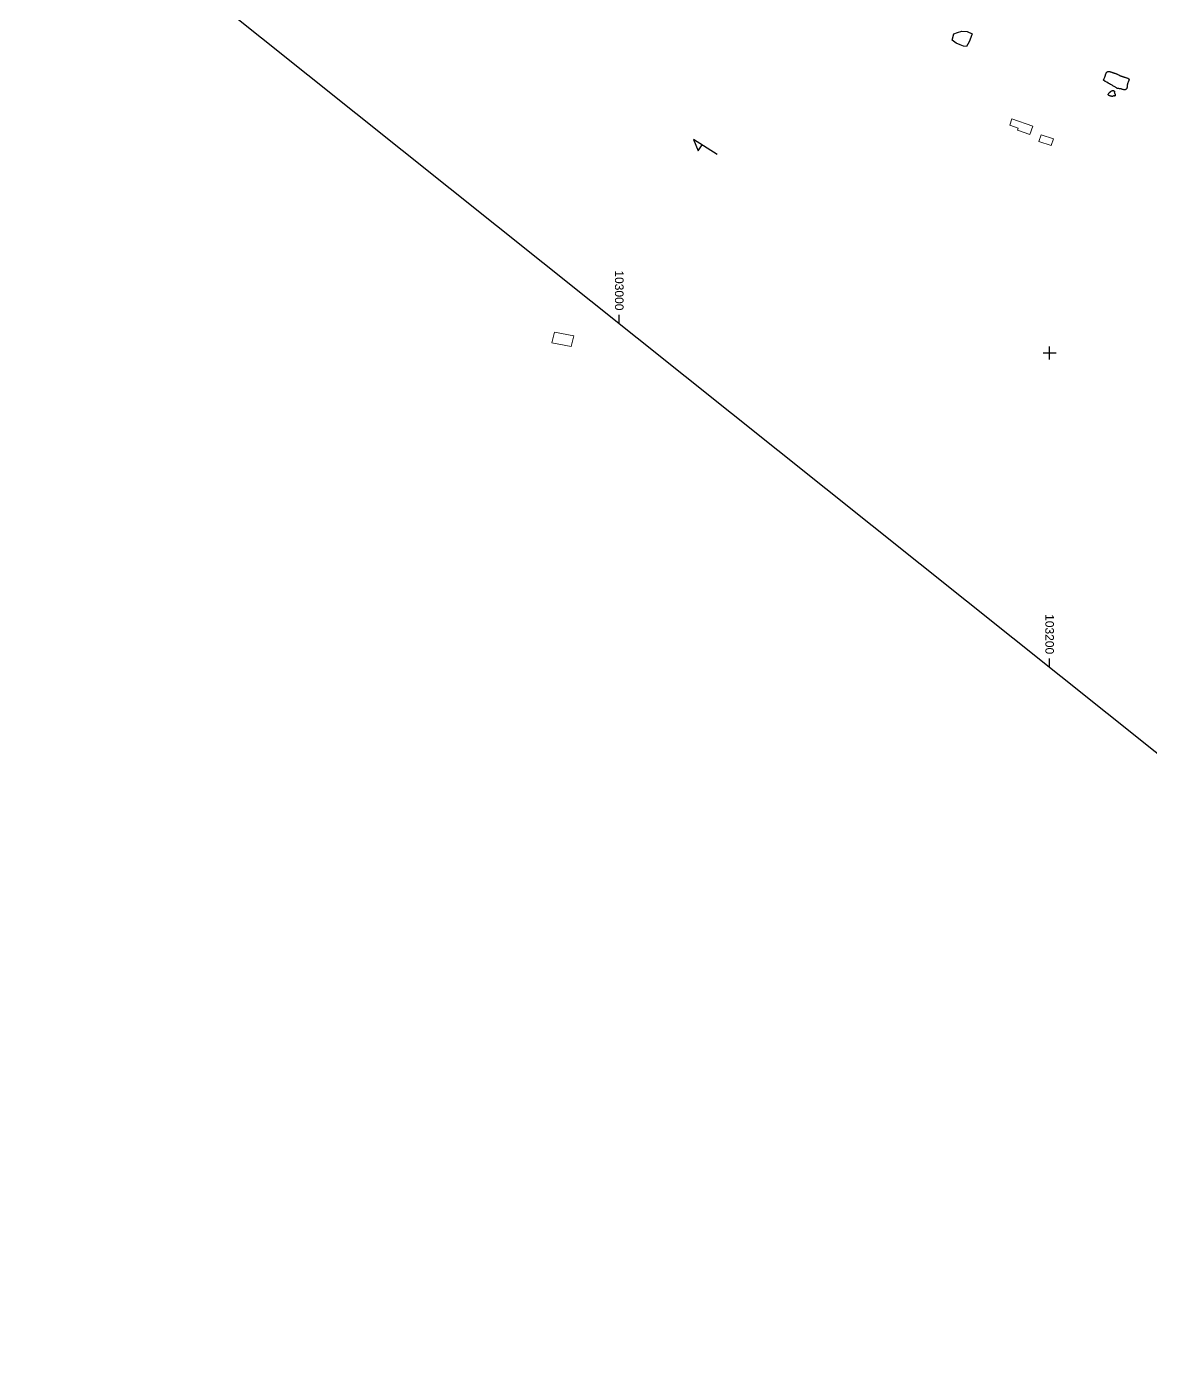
# Model space of a CAD drawing. Header units: inches. Extents: x 102725 to 104121, y 387536 to 388889.
# Drawn here: x 102725 to 103247, y 387536 to 388152 of the extents above; entities that cross this region are included whole.
import ezdxf

# ---------------------------------------------------------------- set-up
doc = ezdxf.new("R2010")
doc.units = ezdxf.units.IN
doc.header["$LTSCALE"] = 20
for name, color, linetype in [('0_Croix', 7, 'Continuous'), ('0_Textes', 7, 'Continuous'), ('Débri', 6, 'Continuous')]:
    doc.layers.add(name, color=color, linetype=linetype)
doc.layers.add('PBDUR', color=62, linetype='Continuous', lineweight=0)
doc.styles.get("Standard").update_dxf_attribs({"font": 'arial.ttf'})

msp = doc.modelspace()

# ---------------------------------------------------------------- linework, layer by layer
for p, q in [((103000, 388013.74), (103000, 388017.74)), ((103052.71, 387971.65), (103052.71, 387971.65)), ((103200, 387854.03), (103200, 387858.03))]:
    msp.add_line(p, q)
msp.add_lwpolyline([(102724.51, 388233.73), (103598.16, 387536.09), (104121.13, 388190.99), (103247.47, 388888.64)], close=True)
msp.add_lwpolyline([(102724.51, 388233.73), (103598.16, 387536.09), (104121.13, 388190.99), (103247.47, 388888.64)], close=True)
at = {"color": 2, "elevation": 145, "flags": 128}
msp.add_lwpolyline([(103045.43, 388092.19), (103034.45, 388099.25), (103036.72, 388093.9), (103038.49, 388096.65)], dxfattribs=at)
at = {"layer": '0_Croix'}
for p, q in [((103200, 387997), (103200, 388003)), ((103197, 388000), (103203, 388000))]:
    msp.add_line(p, q, dxfattribs=at)
at = {"layer": 'Débri', "flags": 128}
for points in [[(103154.63, 388145.4), (103155.54, 388148.29), (103157.16, 388148.84), (103159.13, 388149.52), (103161.63, 388149.31), (103163.96, 388148.26), (103163.61, 388146.99), (103162.93, 388145.29), (103162.63, 388144.49), (103161.34, 388142.41), (103159.93, 388142.61), (103158.37, 388143.2), (103156.63, 388143.99)], [(103227.89, 388121.05), (103227.98, 388121.14), (103228.07, 388121.23), (103228.16, 388121.31), (103228.25, 388121.38), (103228.34, 388121.45), (103228.42, 388121.51), (103228.5, 388121.57), (103228.58, 388121.62), (103228.66, 388121.67), (103228.74, 388121.72), (103228.82, 388121.76), (103228.89, 388121.79), (103228.97, 388121.82), (103229.04, 388121.85), (103229.11, 388121.88), (103229.18, 388121.9), (103229.24, 388121.92), (103229.31, 388121.93), (103229.37, 388121.94), (103229.44, 388121.94), (103229.5, 388121.94), (103229.57, 388121.93), (103229.63, 388121.92), (103229.7, 388121.9), (103229.76, 388121.87), (103229.83, 388121.84), (103229.89, 388121.8), (103229.95, 388121.76), (103230, 388121.72), (103230.05, 388121.67), (103230.08, 388121.63), (103230.11, 388121.58), (103230.12, 388121.54), (103230.13, 388121.5), (103230.13, 388121.46), (103230.12, 388121.42), (103230.11, 388121.39), (103230.1, 388121.35), (103230.09, 388121.31), (103230.08, 388121.27), (103230.07, 388121.22), (103230.07, 388121.18), (103230.07, 388121.13), (103230.08, 388121.09), (103230.09, 388121.04), (103230.1, 388120.99), (103230.12, 388120.94), (103230.13, 388120.88), (103230.15, 388120.83), (103230.17, 388120.77), (103230.2, 388120.72), (103230.22, 388120.66), (103230.24, 388120.61), (103230.26, 388120.56), (103230.29, 388120.5), (103230.31, 388120.45), (103230.33, 388120.4), (103230.34, 388120.35), (103230.36, 388120.31), (103230.37, 388120.26), (103230.39, 388120.21), (103230.4, 388120.15), (103230.42, 388120.1), (103230.43, 388120.03), (103230.44, 388119.97), (103230.45, 388119.89), (103230.46, 388119.82), (103230.47, 388119.75), (103230.47, 388119.68), (103230.47, 388119.61), (103230.46, 388119.55), (103230.45, 388119.5), (103230.44, 388119.46), (103230.41, 388119.42), (103230.38, 388119.4), (103230.35, 388119.39), (103230.32, 388119.38), (103230.28, 388119.37), (103230.24, 388119.38), (103230.2, 388119.38), (103230.15, 388119.4), (103230.11, 388119.41), (103230.07, 388119.42), (103230.02, 388119.44), (103229.98, 388119.45), (103229.93, 388119.46), (103229.89, 388119.47), (103229.85, 388119.47), (103229.8, 388119.46), (103229.76, 388119.45), (103229.72, 388119.44), (103229.68, 388119.42), (103229.64, 388119.4), (103229.6, 388119.37), (103229.56, 388119.35), (103229.53, 388119.33), (103229.49, 388119.31), (103229.46, 388119.29), (103229.43, 388119.27), (103229.39, 388119.26), (103229.36, 388119.24), (103229.32, 388119.23), (103229.29, 388119.22), (103229.25, 388119.21), (103229.2, 388119.21), (103229.16, 388119.2), (103229.11, 388119.2), (103229.06, 388119.2), (103229, 388119.21), (103228.95, 388119.21), (103228.89, 388119.22), (103228.83, 388119.24), (103228.77, 388119.25), (103228.71, 388119.27), (103228.65, 388119.29), (103228.58, 388119.3), (103228.52, 388119.32), (103228.46, 388119.34), (103228.39, 388119.36), (103228.33, 388119.38), (103228.27, 388119.39), (103228.2, 388119.41), (103228.14, 388119.42), (103228.07, 388119.43), (103228.01, 388119.45), (103227.95, 388119.46), (103227.88, 388119.48), (103227.82, 388119.5), (103227.76, 388119.52), (103227.69, 388119.55), (103227.63, 388119.58), (103227.57, 388119.61), (103227.52, 388119.65), (103227.46, 388119.68), (103227.41, 388119.72), (103227.37, 388119.76), (103227.33, 388119.81), (103227.29, 388119.85), (103227.26, 388119.89), (103227.23, 388119.93), (103227.2, 388119.97), (103227.18, 388120.01), (103227.17, 388120.04), (103227.15, 388120.06), (103227.14, 388120.08), (103227.14, 388120.1), (103227.14, 388120.12), (103227.14, 388120.14), (103227.15, 388120.16), (103227.18, 388120.2), (103227.21, 388120.24), (103227.25, 388120.29), (103227.31, 388120.36), (103227.37, 388120.44), (103227.45, 388120.54), (103227.53, 388120.64), (103227.61, 388120.74), (103227.71, 388120.85), (103227.8, 388120.95)]]:
    msp.add_lwpolyline(points, close=True, dxfattribs=at)
msp.add_lwpolyline([(103224.98, 388126.76), (103225.33, 388127.53), (103225.59, 388128.16), (103225.79, 388128.66), (103225.93, 388129.04), (103226.03, 388129.33), (103226.1, 388129.55), (103226.16, 388129.73), (103226.2, 388129.87), (103226.25, 388129.99), (103226.31, 388130.11), (103226.37, 388130.22), (103226.44, 388130.31), (103226.52, 388130.4), (103226.6, 388130.48), (103226.69, 388130.55), (103226.79, 388130.61), (103226.9, 388130.66), (103227.01, 388130.7), (103227.14, 388130.73), (103227.26, 388130.75), (103227.4, 388130.76), (103227.54, 388130.76), (103227.69, 388130.75), (103227.84, 388130.73), (103228, 388130.7), (103228.16, 388130.66), (103228.34, 388130.61), (103228.52, 388130.55), (103228.7, 388130.49), (103228.9, 388130.42), (103229.11, 388130.34), (103229.33, 388130.27), (103229.56, 388130.19), (103229.8, 388130.11), (103230.05, 388130.03), (103230.3, 388129.95), (103230.55, 388129.86), (103230.8, 388129.77), (103231.05, 388129.68), (103231.28, 388129.58), (103231.51, 388129.48), (103231.73, 388129.38), (103231.94, 388129.28), (103232.14, 388129.18), (103232.33, 388129.08), (103232.51, 388128.98), (103232.67, 388128.9), (103232.83, 388128.82), (103232.97, 388128.75), (103233.1, 388128.69), (103233.23, 388128.63), (103233.36, 388128.58), (103233.5, 388128.53), (103233.65, 388128.49), (103233.81, 388128.44), (103234, 388128.38), (103234.21, 388128.33), (103234.44, 388128.26), (103234.69, 388128.2), (103234.94, 388128.13), (103235.2, 388128.06), (103235.45, 388127.98), (103235.69, 388127.9), (103235.92, 388127.83), (103236.13, 388127.75), (103236.31, 388127.67), (103236.47, 388127.59), (103236.61, 388127.51), (103236.72, 388127.41), (103236.81, 388127.31), (103236.87, 388127.2), (103236.9, 388127.08), (103236.9, 388126.95), (103236.88, 388126.8), (103236.84, 388126.65), (103236.78, 388126.49), (103236.71, 388126.32), (103236.63, 388126.14), (103236.54, 388125.95), (103236.46, 388125.77), (103236.38, 388125.58), (103236.31, 388125.38), (103236.24, 388125.19), (103236.18, 388124.99), (103236.13, 388124.8), (103236.08, 388124.6), (103236.05, 388124.4), (103236.03, 388124.21), (103236.01, 388124.02), (103236, 388123.83), (103236, 388123.65), (103235.99, 388123.47), (103235.97, 388123.3), (103235.94, 388123.13), (103235.9, 388122.98), (103235.83, 388122.84), (103235.74, 388122.7), (103235.62, 388122.59), (103235.49, 388122.48), (103235.33, 388122.4), (103235.17, 388122.33), (103234.99, 388122.28), (103234.8, 388122.26), (103234.61, 388122.26), (103234.42, 388122.29), (103234.22, 388122.34), (103234.02, 388122.4), (103233.82, 388122.48), (103233.62, 388122.55), (103233.42, 388122.62), (103233.23, 388122.69), (103233.03, 388122.74), (103232.83, 388122.77), (103232.63, 388122.78), (103232.43, 388122.79), (103232.24, 388122.8), (103232.04, 388122.81), (103231.84, 388122.83), (103231.64, 388122.87), (103231.43, 388122.94), (103231.23, 388123.03), (103231.01, 388123.14), (103230.79, 388123.28), (103230.56, 388123.44), (103230.31, 388123.61), (103230.04, 388123.79), (103229.75, 388123.98), (103229.44, 388124.17), (103229.1, 388124.36), (103228.73, 388124.56), (103228.3, 388124.78), (103227.81, 388125.05), (103227.24, 388125.36), (103226.59, 388125.74), (103225.84, 388126.2), (103224.98, 388126.76)], dxfattribs=at)
at = {"layer": 'PBDUR', "color": 62, "linetype": 'Continuous', "lineweight": 0}
for p, q in [((103181.58, 388105.91), (103182.5, 388108.73)), ((103185.43, 388104.47), (103181.58, 388105.91)), ((103182.5, 388108.73), (103192.12, 388105.41)), ((103182.5, 388108.73), (103182.5, 388108.73)), ((103185.11, 388103.58), (103185.43, 388104.47)), ((103190.74, 388101.56), (103185.11, 388103.58)), ((103192.12, 388105.41), (103190.74, 388101.56))]:
    msp.add_line(p, q, dxfattribs=at)
for points in [[(103196.11, 388101.4), (103201.77, 388099.49), (103200.72, 388096.36), (103195, 388098.29)], [(103196.11, 388101.4), (103201.77, 388099.49), (103200.72, 388096.36), (103195, 388098.29)], [(102977.6, 388002.95), (102968.64, 388004.69), (102969.87, 388009.62), (102978.83, 388007.97)]]:
    msp.add_3dface(points, dxfattribs=at)

# ---------------------------------------------------------------- texts
at = {"layer": '0_Textes'}
for s, p in [('103000', (102998, 388038.39)), ('103200', (103198, 387878.68))]:
    msp.add_text(s, height=4, rotation=270, dxfattribs=at).set_placement(p)

doc.saveas('drawing.dxf')
